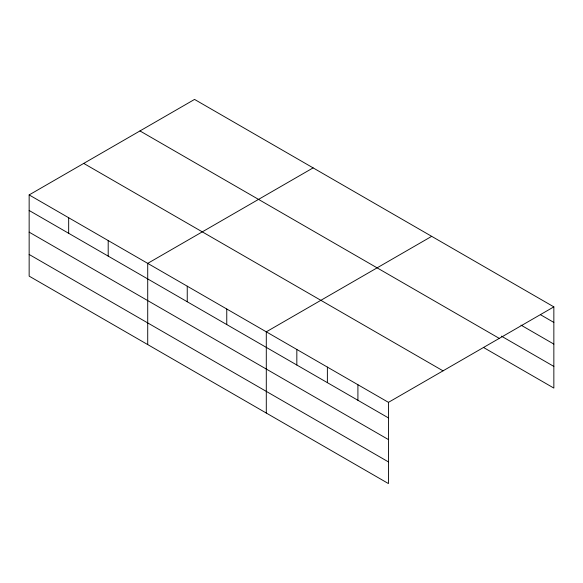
<?xml version="1.0" encoding="UTF-8"?>
<svg xmlns="http://www.w3.org/2000/svg" width="583" height="583" viewBox="0 0 583 583"><rect width="100%" height="100%" fill="white"/><g stroke="black" fill="none" stroke-linecap="round" stroke-linejoin="round"><path stroke-width="0.87" d="M29.15 194.919L388.453 402.357L388.453 483.577L29.15 276.131L29.15 194.919L194.547 99.423L553.85 306.869L553.85 388.081L483.373 347.395M313.115 167.882L147.718 263.37L147.718 344.589M431.69 236.341L266.293 331.829L266.293 413.041M388.453 402.357L553.85 306.869M540.536 314.74L553.85 322.428M520.962 325.103L553.85 344.094M501.38 336.129L553.85 366.416M139.964 130.935L499.267 338.38M83.733 163.408L443.036 370.846M29.15 210.478L388.453 417.916M29.15 232.143L388.453 439.582M29.15 254.465L388.453 461.911M357.911 384.729L357.911 400.288M327.376 367.093L327.376 382.652M296.834 349.457L296.834 365.024M226.765 309.012L226.765 324.571M187.245 286.187L187.245 301.754M108.198 240.553L108.198 256.112M68.67 217.736L68.67 233.295"/></g></svg>
